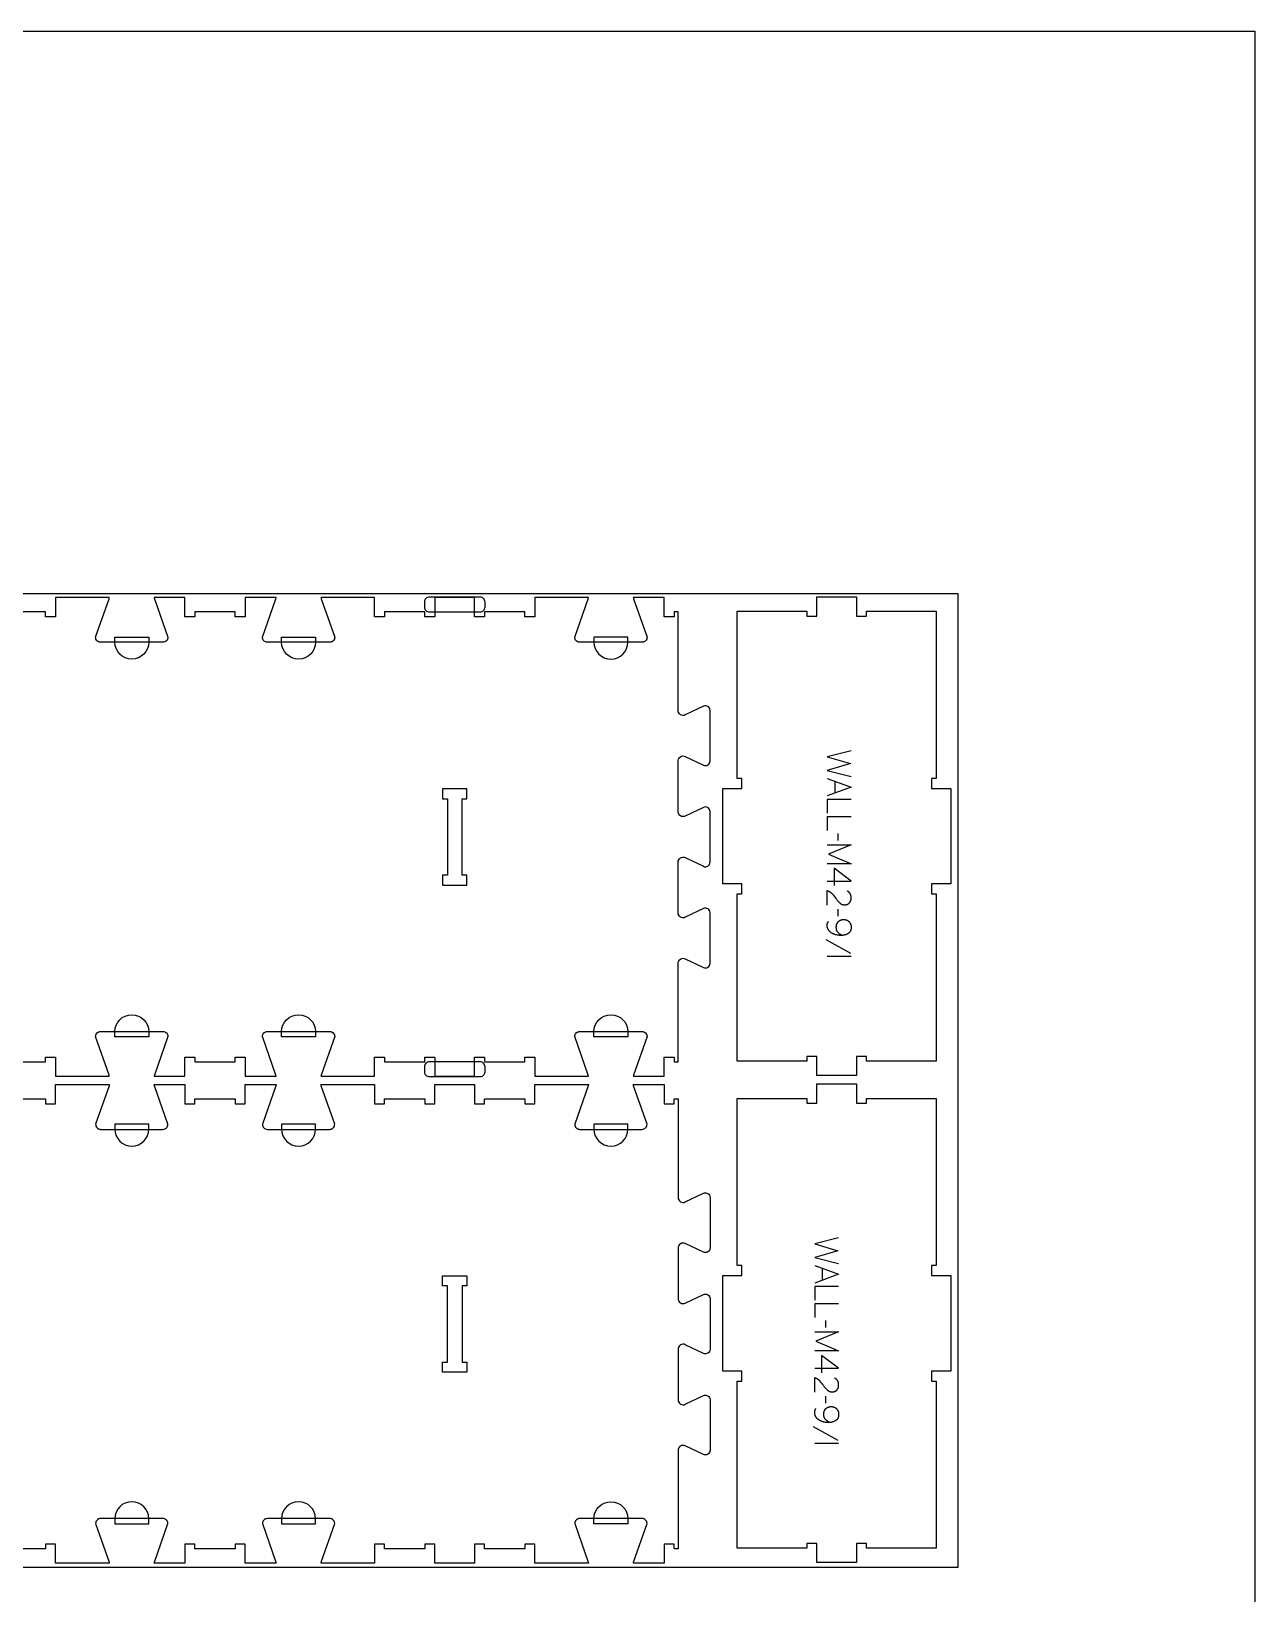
# Model space of a CAD drawing. Extents: x 5216 to 8399, y -27186 to -19593.
# Drawn here: x 6867 to 8399, y -21550 to -19593 of the extents above; entities that cross this region are included whole.
import ezdxf

# ---------------------------------------------------------------- set-up
doc = ezdxf.new("R2010")
doc.units = 0
for name, color, linetype in [('0_SHEET_SPRUCEPLY_2440X122', 1, 'CONTINUOUS'), ('1_ANYTOOL_1MMDEEP_LABELS_S', 2, 'CONTINUOUS'), ('3_ANYTOOL_CUTTHROUGH_INSID', 4, 'CONTINUOUS'), ('4_ANYTOOL_CUTTHROUGH_OUTSI', 5, 'CONTINUOUS'), ('5_ANYTOOL_HALF_MILL_9MM_IN', 3, 'CONTINUOUS'), ('DONOTCUT', 18, 'CONTINUOUS')]:
    doc.layers.add(name, color=color, linetype=linetype)

msp = doc.modelspace()

# ---------------------------------------------------------------- linework, layer by layer
at = {"layer": '0_SHEET_SPRUCEPLY_2440X122'}
msp.add_lwpolyline([(8027.3, -20296.7), (8027.3, -21516.7), (5587.3, -21516.7), (5587.3, -20296.7)], close=True, dxfattribs=at)
at = {"layer": '1_ANYTOOL_1MMDEEP_LABELS_S'}
for points in [[(7893.7, -20493.8), (7863.7, -20501.6), (7892.8, -20510), (7863.7, -20518.5), (7893.7, -20526)], [(7863.7, -20528.6), (7893.7, -20539.4), (7863.7, -20550.5)], [(7873.2, -20532), (7873.2, -20546.9)], [(7893.7, -20554.8), (7863.7, -20554.8), (7863.7, -20571.9)], [(7893.7, -20576.6), (7863.7, -20576.6), (7863.7, -20593.7)], [(7877.5, -20606.3), (7877.5, -20597.6)], [(7863.7, -20611.5), (7893.7, -20611.5), (7865.3, -20623.5), (7893.5, -20635.5), (7863.7, -20635.5)], [(7863.7, -20657), (7893.7, -20657.1), (7872.3, -20641.1)], [(7872.3, -20641.1), (7872.3, -20662.8)], [(7863.7, -20687.3), (7863.7, -20669), (7864.2, -20669.1), (7864.4, -20669.2), (7864.7, -20669.3), (7864.9, -20669.3), (7865.1, -20669.4), (7865.3, -20669.5), (7865.5, -20669.6), (7865.7, -20669.7), (7865.9, -20669.8), (7866.1, -20669.9), (7866.3, -20670), (7866.5, -20670.2), (7866.7, -20670.3), (7866.9, -20670.4), (7867.1, -20670.5), (7867.3, -20670.7), (7867.5, -20670.8), (7867.7, -20670.9), (7867.9, -20671.1), (7868.1, -20671.2), (7868.2, -20671.3), (7868.4, -20671.5), (7868.6, -20671.6), (7868.8, -20671.8), (7868.9, -20672), (7869.1, -20672.1), (7869.3, -20672.3), (7869.4, -20672.5), (7869.6, -20672.6), (7869.9, -20673), (7871.1, -20674.5), (7872.3, -20676), (7873.5, -20677.5), (7874.6, -20679), (7875.2, -20679.8), (7875.7, -20680.5), (7876.3, -20681.2), (7876.9, -20681.9), (7877.5, -20682.6), (7878.1, -20683.2), (7878.7, -20683.8), (7879.3, -20684.4), (7879.5, -20684.6), (7879.6, -20684.7), (7879.8, -20684.8), (7879.9, -20685), (7880.1, -20685.1), (7880.3, -20685.2), (7880.4, -20685.3), (7880.6, -20685.5), (7880.8, -20685.6), (7881, -20685.7), (7881.2, -20685.8), (7881.3, -20685.9), (7881.5, -20686), (7881.7, -20686), (7881.9, -20686.1), (7882.1, -20686.2), (7882.3, -20686.3), (7882.5, -20686.3), (7882.7, -20686.4), (7882.9, -20686.5), (7883.1, -20686.5), (7883.3, -20686.6), (7883.5, -20686.6), (7883.7, -20686.6), (7883.9, -20686.7), (7884.1, -20686.7), (7884.3, -20686.7), (7884.5, -20686.7), (7884.8, -20686.8), (7885, -20686.8), (7885.2, -20686.8), (7885.4, -20686.8), (7885.7, -20686.8), (7885.9, -20686.8), (7886.2, -20686.8), (7886.4, -20686.7), (7886.6, -20686.7), (7886.9, -20686.7), (7887.1, -20686.7), (7887.3, -20686.6), (7887.5, -20686.6), (7887.8, -20686.5), (7888, -20686.5), (7888.2, -20686.4), (7888.4, -20686.4), (7888.6, -20686.3), (7888.8, -20686.2), (7889, -20686.2), (7889.2, -20686.1), (7889.4, -20686), (7889.5, -20685.9), (7889.7, -20685.8), (7889.9, -20685.7), (7890.1, -20685.6), (7890.2, -20685.5), (7890.4, -20685.4), (7890.6, -20685.2), (7890.7, -20685.1), (7890.9, -20685), (7891, -20684.8), (7891.2, -20684.7), (7891.3, -20684.6), (7891.4, -20684.4), (7891.6, -20684.3), (7891.7, -20684.1), (7891.8, -20683.9), (7891.9, -20683.8), (7892.1, -20683.6), (7892.2, -20683.4), (7892.3, -20683.3), (7892.4, -20683.1), (7892.5, -20682.9), (7892.6, -20682.7), (7892.7, -20682.5), (7892.8, -20682.4), (7892.8, -20682.2), (7892.9, -20682), (7893, -20681.8), (7893.1, -20681.6), (7893.1, -20681.4), (7893.2, -20681.2), (7893.3, -20681), (7893.3, -20680.8), (7893.4, -20680.6), (7893.4, -20680.4), (7893.5, -20680.1), (7893.5, -20679.9), (7893.5, -20679.7), (7893.6, -20679.5), (7893.6, -20679.3), (7893.6, -20679), (7893.6, -20678.8), (7893.6, -20678.6), (7893.7, -20678.3), (7893.7, -20677.9), (7893.7, -20677.5), (7893.6, -20677.1), (7893.6, -20676.8), (7893.6, -20676.4), (7893.5, -20676.1), (7893.5, -20675.8), (7893.4, -20675.4), (7893.3, -20675.1), (7893.3, -20674.8), (7893.2, -20674.7), (7893.2, -20674.5), (7893.1, -20674.3), (7893.1, -20674.2), (7893, -20674), (7892.9, -20673.9), (7892.9, -20673.8), (7892.8, -20673.6), (7892.8, -20673.5), (7892.7, -20673.3), (7892.6, -20673.2), (7892.5, -20673.1), (7892.5, -20672.9), (7892.4, -20672.8), (7892.3, -20672.7), (7892.2, -20672.5), (7892.1, -20672.4), (7892, -20672.3), (7892, -20672.1), (7891.9, -20672), (7891.8, -20671.9), (7891.7, -20671.8), (7891.6, -20671.7), (7891.5, -20671.5), (7891.4, -20671.4), (7891.3, -20671.3), (7891.1, -20671.2), (7891, -20671.1), (7890.9, -20671), (7890.8, -20670.9), (7890.7, -20670.8), (7890.6, -20670.7), (7890.3, -20670.5), (7890, -20670.3), (7889.8, -20670.1), (7889.5, -20669.9), (7889.2, -20669.7), (7888.9, -20669.5), (7888.6, -20669.4)], [(7877.5, -20701), (7877.5, -20692.2)], [(7884.3, -20705.3), (7884.5, -20705.3), (7884.8, -20705.3), (7885.1, -20705.3), (7885.3, -20705.3), (7885.6, -20705.3), (7885.8, -20705.4), (7886.1, -20705.4), (7886.3, -20705.4), (7886.6, -20705.5), (7886.8, -20705.5), (7887, -20705.6), (7887.3, -20705.6), (7887.5, -20705.7), (7887.7, -20705.8), (7887.9, -20705.9), (7888.2, -20705.9), (7888.4, -20706), (7888.6, -20706.1), (7888.8, -20706.2), (7889, -20706.3), (7889.2, -20706.4), (7889.4, -20706.6), (7889.6, -20706.7), (7889.8, -20706.8), (7889.9, -20706.9), (7890.1, -20707.1), (7890.3, -20707.2), (7890.5, -20707.4), (7890.6, -20707.5), (7890.8, -20707.7), (7891, -20707.8), (7891.1, -20708), (7891.3, -20708.2), (7891.4, -20708.4), (7891.6, -20708.5), (7891.7, -20708.7), (7891.9, -20708.9), (7892, -20709.1), (7892.1, -20709.3), (7892.2, -20709.5), (7892.4, -20709.7), (7892.5, -20709.9), (7892.6, -20710.1), (7892.7, -20710.3), (7892.8, -20710.5), (7892.9, -20710.7), (7892.9, -20710.9), (7893, -20711.2), (7893.1, -20711.4), (7893.2, -20711.6), (7893.2, -20711.8), (7893.3, -20712.1), (7893.4, -20712.3), (7893.4, -20712.5), (7893.5, -20712.8), (7893.5, -20713), (7893.5, -20713.2), (7893.6, -20713.5), (7893.6, -20713.7), (7893.6, -20714), (7893.6, -20714.2), (7893.7, -20714.5), (7893.7, -20714.8), (7893.7, -20715), (7893.7, -20715.4), (7893.6, -20715.7), (7893.6, -20716), (7893.6, -20716.3), (7893.6, -20716.7), (7893.5, -20717), (7893.5, -20717.3), (7893.4, -20717.6), (7893.4, -20717.9), (7893.3, -20718.1), (7893.2, -20718.4), (7893.1, -20718.7), (7893, -20719), (7892.9, -20719.2), (7892.8, -20719.5), (7892.7, -20719.7), (7892.6, -20719.8), (7892.6, -20720), (7892.5, -20720.1), (7892.4, -20720.2), (7892.4, -20720.3), (7892.3, -20720.4), (7892.2, -20720.5), (7892.2, -20720.7), (7892.1, -20720.8), (7892, -20720.9), (7891.9, -20721), (7891.9, -20721.1), (7891.8, -20721.2), (7891.7, -20721.3), (7891.6, -20721.4), (7891.5, -20721.5), (7891.4, -20721.6), (7891.3, -20721.7), (7891.2, -20721.8), (7891.1, -20721.9), (7891, -20722), (7890.9, -20722), (7890.8, -20722.1), (7890.7, -20722.2), (7890.5, -20722.4), (7890.3, -20722.5), (7890.1, -20722.7), (7889.8, -20722.8), (7889.6, -20723), (7889.3, -20723.1), (7889.1, -20723.3), (7888.9, -20723.4), (7888.6, -20723.5), (7888.4, -20723.6), (7888.1, -20723.8), (7887.8, -20723.9), (7887.6, -20724), (7887.3, -20724.1), (7887.1, -20724.2), (7886.8, -20724.3), (7886.5, -20724.4), (7886.3, -20724.4), (7886, -20724.5), (7885.7, -20724.6), (7885.2, -20724.7), (7884.6, -20724.9), (7884.1, -20725), (7883.5, -20725), (7882.9, -20725.1), (7882.3, -20725.1), (7881.7, -20725.2), (7881.1, -20725.2), (7880.5, -20725.2), (7879.8, -20725.1), (7879.1, -20725.1), (7878.4, -20725), (7877.7, -20725), (7877, -20724.9), (7876.4, -20724.8), (7875.2, -20724.6), (7874.6, -20724.4), (7874, -20724.3), (7873.4, -20724.1), (7872.8, -20723.9), (7872.5, -20723.8), (7872.3, -20723.7), (7872, -20723.6), (7871.7, -20723.5), (7871.4, -20723.3), (7871.2, -20723.2), (7870.9, -20723.1), (7870.6, -20723), (7870.4, -20722.8), (7870.1, -20722.7), (7869.8, -20722.5), (7869.6, -20722.4), (7869.3, -20722.2), (7869.1, -20722.1), (7868.8, -20721.9), (7868.6, -20721.7), (7868.4, -20721.5), (7868.1, -20721.4), (7867.9, -20721.2), (7867.7, -20721), (7867.4, -20720.8), (7867.2, -20720.6), (7867, -20720.4), (7866.8, -20720.2), (7866.6, -20720), (7866.4, -20719.8), (7866.2, -20719.6), (7866, -20719.3), (7865.8, -20719.1), (7865.7, -20718.9), (7865.5, -20718.7), (7865.3, -20718.4), (7865.2, -20718.2), (7865.1, -20718), (7864.9, -20717.7), (7864.8, -20717.5), (7864.7, -20717.2), (7864.6, -20717), (7864.4, -20716.7), (7864.3, -20716.5), (7864.3, -20716.2), (7864.2, -20716), (7864.1, -20715.7), (7864, -20715.4), (7863.9, -20715.2), (7863.9, -20714.9), (7863.8, -20714.6), (7863.8, -20714.3), (7863.7, -20714), (7863.7, -20713.8), (7863.7, -20713.5), (7863.7, -20713.2), (7863.7, -20712.9), (7863.7, -20712.6), (7863.7, -20712.2), (7863.7, -20711.9), (7863.7, -20711.7), (7863.7, -20711.5), (7863.7, -20711.4), (7863.8, -20711.2), (7863.8, -20711), (7863.8, -20710.9), (7863.8, -20710.7), (7863.9, -20710.6), (7863.9, -20710.4), (7864, -20710.2), (7864, -20710.1), (7864, -20709.9), (7864.1, -20709.8), (7864.1, -20709.6), (7864.2, -20709.5), (7864.2, -20709.3), (7864.3, -20709.2), (7864.4, -20709), (7864.4, -20708.9), (7864.5, -20708.7), (7864.6, -20708.6), (7864.7, -20708.4), (7864.7, -20708.3), (7864.8, -20708.2), (7864.9, -20708), (7865, -20707.9), (7865.1, -20707.7), (7865.2, -20707.6)], [(7882.5, -20725.1), (7882.2, -20725), (7881.8, -20724.8), (7881.5, -20724.7), (7881.1, -20724.5), (7880.8, -20724.3), (7880.5, -20724.1), (7880.1, -20723.9), (7879.8, -20723.7), (7879.5, -20723.5), (7879.2, -20723.2), (7878.9, -20723), (7878.6, -20722.7), (7878.2, -20722.4), (7877.9, -20722.1), (7877.6, -20721.8), (7877.4, -20721.5), (7877.2, -20721.4), (7877.1, -20721.2), (7876.9, -20721.1), (7876.8, -20720.9), (7876.7, -20720.7), (7876.6, -20720.5), (7876.4, -20720.4), (7876.3, -20720.2), (7876.2, -20720), (7876.1, -20719.8), (7876, -20719.6), (7875.9, -20719.4), (7875.8, -20719.2), (7875.8, -20719), (7875.7, -20718.8), (7875.6, -20718.6), (7875.5, -20718.4), (7875.5, -20718.2), (7875.4, -20718), (7875.3, -20717.8), (7875.3, -20717.6), (7875.2, -20717.4), (7875.2, -20717.2), (7875.2, -20716.9), (7875.1, -20716.7), (7875.1, -20716.5), (7875.1, -20716.2), (7875.1, -20716), (7875, -20715.8), (7875, -20715.5), (7875, -20715.3), (7875, -20715), (7875, -20714.8), (7875, -20714.5), (7875, -20714.2), (7875.1, -20714), (7875.1, -20713.7), (7875.1, -20713.5), (7875.1, -20713.2), (7875.2, -20713), (7875.2, -20712.7), (7875.3, -20712.5), (7875.3, -20712.3), (7875.4, -20712), (7875.4, -20711.8), (7875.5, -20711.6), (7875.6, -20711.3), (7875.6, -20711.1), (7875.7, -20710.9), (7875.8, -20710.7), (7875.9, -20710.5), (7876, -20710.3), (7876.1, -20710.1), (7876.2, -20709.9), (7876.3, -20709.7), (7876.4, -20709.5), (7876.5, -20709.3), (7876.6, -20709.1), (7876.7, -20708.9), (7876.9, -20708.7), (7877, -20708.5), (7877.1, -20708.3), (7877.3, -20708.2), (7877.4, -20708), (7877.6, -20707.8), (7877.8, -20707.7), (7877.9, -20707.5), (7878.1, -20707.4), (7878.2, -20707.2), (7878.4, -20707.1), (7878.6, -20706.9), (7878.8, -20706.8), (7879, -20706.7), (7879.1, -20706.6), (7879.3, -20706.4), (7879.5, -20706.3), (7879.7, -20706.2), (7879.9, -20706.1), (7880.1, -20706), (7880.4, -20705.9), (7880.6, -20705.9), (7880.8, -20705.8), (7881, -20705.7), (7881.2, -20705.6), (7881.5, -20705.6), (7881.7, -20705.5), (7882, -20705.5), (7882.2, -20705.4), (7882.4, -20705.4), (7882.7, -20705.4), (7882.9, -20705.3), (7883.2, -20705.3), (7883.5, -20705.3), (7883.7, -20705.3), (7884, -20705.3), (7884.3, -20705.3)], [(7893.2, -20747.9), (7862.4, -20730.7)], [(7893.7, -20751.4), (7863.7, -20751.4)], [(7878, -21103.8), (7848, -21111.6), (7877.1, -21120), (7848, -21128.5), (7878, -21136)], [(7848, -21138.6), (7878, -21149.4), (7848, -21160.5)], [(7857.5, -21142), (7857.5, -21156.9)], [(7878, -21164.8), (7848, -21164.8), (7848, -21181.9)], [(7878, -21186.6), (7848, -21186.6), (7848, -21203.7)], [(7861.9, -21216.3), (7861.8, -21207.6)], [(7848, -21221.5), (7878, -21221.5), (7849.6, -21233.5), (7877.9, -21245.5), (7848, -21245.5)], [(7848, -21267), (7878, -21267.1), (7856.6, -21251.1)], [(7856.6, -21251.1), (7856.6, -21272.8)], [(7848, -21297.3), (7848.1, -21279), (7848.5, -21279.1), (7848.8, -21279.2), (7849, -21279.3), (7849.2, -21279.3), (7849.4, -21279.4), (7849.6, -21279.5), (7849.8, -21279.6), (7850.1, -21279.7), (7850.3, -21279.8), (7850.5, -21279.9), (7850.7, -21280), (7850.9, -21280.2), (7851.1, -21280.3), (7851.3, -21280.4), (7851.5, -21280.5), (7851.6, -21280.7), (7851.8, -21280.8), (7852, -21280.9), (7852.2, -21281.1), (7852.4, -21281.2), (7852.6, -21281.3), (7852.7, -21281.5), (7852.9, -21281.6), (7853.1, -21281.8), (7853.3, -21282), (7853.4, -21282.1), (7853.6, -21282.3), (7853.8, -21282.5), (7853.9, -21282.6), (7854.2, -21283), (7855.4, -21284.5), (7856.6, -21286), (7857.8, -21287.5), (7858.9, -21289), (7859.5, -21289.8), (7860, -21290.5), (7860.6, -21291.2), (7861.2, -21291.9), (7861.8, -21292.6), (7862.4, -21293.2), (7863, -21293.8), (7863.6, -21294.4), (7863.8, -21294.6), (7863.9, -21294.7), (7864.1, -21294.8), (7864.3, -21295), (7864.4, -21295.1), (7864.6, -21295.2), (7864.8, -21295.3), (7864.9, -21295.5), (7865.1, -21295.6), (7865.3, -21295.7), (7865.5, -21295.8), (7865.7, -21295.9), (7865.8, -21296), (7866, -21296), (7866.2, -21296.1), (7866.4, -21296.2), (7866.6, -21296.3), (7866.8, -21296.3), (7867, -21296.4), (7867.2, -21296.5), (7867.4, -21296.5), (7867.6, -21296.6), (7867.8, -21296.6), (7868, -21296.6), (7868.2, -21296.7), (7868.4, -21296.7), (7868.6, -21296.7), (7868.9, -21296.7), (7869.1, -21296.8), (7869.3, -21296.8), (7869.5, -21296.8), (7869.8, -21296.8), (7870, -21296.8), (7870.3, -21296.8), (7870.5, -21296.8), (7870.7, -21296.7), (7871, -21296.7), (7871.2, -21296.7), (7871.4, -21296.7), (7871.7, -21296.6), (7871.9, -21296.6), (7872.1, -21296.5), (7872.3, -21296.5), (7872.5, -21296.4), (7872.7, -21296.4), (7872.9, -21296.3), (7873.1, -21296.2), (7873.3, -21296.2), (7873.5, -21296.1), (7873.7, -21296), (7873.9, -21295.9), (7874, -21295.8), (7874.2, -21295.7), (7874.4, -21295.6), (7874.6, -21295.5), (7874.7, -21295.4), (7874.9, -21295.2), (7875, -21295.1), (7875.2, -21295), (7875.3, -21294.8), (7875.5, -21294.7), (7875.6, -21294.6), (7875.8, -21294.4), (7875.9, -21294.3), (7876, -21294.1), (7876.1, -21293.9), (7876.3, -21293.8), (7876.4, -21293.6), (7876.5, -21293.4), (7876.6, -21293.3), (7876.7, -21293.1), (7876.8, -21292.9), (7876.9, -21292.7), (7877, -21292.5), (7877.1, -21292.4), (7877.2, -21292.2), (7877.2, -21292), (7877.3, -21291.8), (7877.4, -21291.6), (7877.5, -21291.4), (7877.5, -21291.2), (7877.6, -21291), (7877.6, -21290.8), (7877.7, -21290.6), (7877.7, -21290.4), (7877.8, -21290.1), (7877.8, -21289.9), (7877.9, -21289.7), (7877.9, -21289.5), (7877.9, -21289.3), (7877.9, -21289), (7878, -21288.8), (7878, -21288.6), (7878, -21288.3), (7878, -21287.9), (7878, -21287.5), (7878, -21287.1), (7877.9, -21286.8), (7877.9, -21286.4), (7877.9, -21286.1), (7877.8, -21285.8), (7877.7, -21285.4), (7877.7, -21285.1), (7877.6, -21284.8), (7877.5, -21284.7), (7877.5, -21284.5), (7877.4, -21284.3), (7877.4, -21284.2), (7877.3, -21284), (7877.3, -21283.9), (7877.2, -21283.8), (7877.1, -21283.6), (7877.1, -21283.5), (7877, -21283.3), (7876.9, -21283.2), (7876.9, -21283.1), (7876.8, -21282.9), (7876.7, -21282.8), (7876.6, -21282.7), (7876.5, -21282.5), (7876.5, -21282.4), (7876.4, -21282.3), (7876.3, -21282.1), (7876.2, -21282), (7876.1, -21281.9), (7876, -21281.8), (7875.9, -21281.7), (7875.8, -21281.5), (7875.7, -21281.4), (7875.6, -21281.3), (7875.5, -21281.2), (7875.4, -21281.1), (7875.2, -21281), (7875.1, -21280.9), (7875, -21280.8), (7874.9, -21280.7), (7874.6, -21280.5), (7874.4, -21280.3), (7874.1, -21280.1), (7873.8, -21279.9), (7873.5, -21279.7), (7873.2, -21279.5), (7872.9, -21279.4)], [(7861.9, -21311), (7861.8, -21302.2)], [(7868.6, -21315.3), (7868.9, -21315.3), (7869.1, -21315.3), (7869.4, -21315.3), (7869.7, -21315.3), (7869.9, -21315.3), (7870.2, -21315.4), (7870.4, -21315.4), (7870.7, -21315.4), (7870.9, -21315.5), (7871.1, -21315.5), (7871.4, -21315.6), (7871.6, -21315.6), (7871.8, -21315.7), (7872, -21315.8), (7872.3, -21315.9), (7872.5, -21315.9), (7872.7, -21316), (7872.9, -21316.1), (7873.1, -21316.2), (7873.3, -21316.3), (7873.5, -21316.4), (7873.7, -21316.6), (7873.9, -21316.7), (7874.1, -21316.8), (7874.3, -21316.9), (7874.4, -21317.1), (7874.6, -21317.2), (7874.8, -21317.4), (7875, -21317.5), (7875.1, -21317.7), (7875.3, -21317.8), (7875.5, -21318), (7875.6, -21318.2), (7875.8, -21318.4), (7875.9, -21318.5), (7876.1, -21318.7), (7876.2, -21318.9), (7876.3, -21319.1), (7876.4, -21319.3), (7876.6, -21319.5), (7876.7, -21319.7), (7876.8, -21319.9), (7876.9, -21320.1), (7877, -21320.3), (7877.1, -21320.5), (7877.2, -21320.7), (7877.3, -21320.9), (7877.4, -21321.2), (7877.4, -21321.4), (7877.5, -21321.6), (7877.6, -21321.8), (7877.6, -21322.1), (7877.7, -21322.3), (7877.7, -21322.5), (7877.8, -21322.8), (7877.8, -21323), (7877.9, -21323.2), (7877.9, -21323.5), (7877.9, -21323.7), (7877.9, -21324), (7878, -21324.2), (7878, -21324.5), (7878, -21324.8), (7878, -21325), (7878, -21325.4), (7878, -21325.7), (7878, -21326), (7877.9, -21326.3), (7877.9, -21326.7), (7877.9, -21327), (7877.8, -21327.3), (7877.7, -21327.6), (7877.7, -21327.9), (7877.6, -21328.1), (7877.5, -21328.4), (7877.4, -21328.7), (7877.4, -21329), (7877.3, -21329.2), (7877.1, -21329.5), (7877, -21329.7), (7877, -21329.8), (7876.9, -21330), (7876.8, -21330.1), (7876.8, -21330.2), (7876.7, -21330.3), (7876.6, -21330.4), (7876.6, -21330.5), (7876.5, -21330.7), (7876.4, -21330.8), (7876.3, -21330.9), (7876.3, -21331), (7876.2, -21331.1), (7876.1, -21331.2), (7876, -21331.3), (7875.9, -21331.4), (7875.8, -21331.5), (7875.7, -21331.6), (7875.6, -21331.7), (7875.6, -21331.8), (7875.5, -21331.9), (7875.4, -21332), (7875.3, -21332), (7875.2, -21332.1), (7875.1, -21332.2), (7874.8, -21332.4), (7874.6, -21332.5), (7874.4, -21332.7), (7874.2, -21332.8), (7873.9, -21333), (7873.7, -21333.1), (7873.4, -21333.3), (7873.2, -21333.4), (7872.9, -21333.5), (7872.7, -21333.6), (7872.4, -21333.8), (7872.2, -21333.9), (7871.9, -21334), (7871.7, -21334.1), (7871.4, -21334.2), (7871.1, -21334.3), (7870.9, -21334.4), (7870.6, -21334.4), (7870.3, -21334.5), (7870.1, -21334.6), (7869.5, -21334.7), (7868.9, -21334.9), (7868.4, -21335), (7867.8, -21335), (7867.2, -21335.1), (7866.6, -21335.1), (7866, -21335.2), (7865.4, -21335.2), (7864.8, -21335.2), (7864.1, -21335.1), (7863.4, -21335.1), (7862.7, -21335), (7862, -21335), (7861.3, -21334.9), (7860.7, -21334.8), (7859.5, -21334.6), (7858.9, -21334.4), (7858.3, -21334.3), (7857.7, -21334.1), (7857.1, -21333.9), (7856.9, -21333.8), (7856.6, -21333.7), (7856.3, -21333.6), (7856, -21333.5), (7855.7, -21333.3), (7855.5, -21333.2), (7855.2, -21333.1), (7854.9, -21333), (7854.7, -21332.8), (7854.4, -21332.7), (7854.2, -21332.5), (7853.9, -21332.4), (7853.7, -21332.2), (7853.4, -21332.1), (7853.2, -21331.9), (7852.9, -21331.7), (7852.7, -21331.5), (7852.5, -21331.4), (7852.2, -21331.2), (7852, -21331), (7851.8, -21330.8), (7851.5, -21330.6), (7851.3, -21330.4), (7851.1, -21330.2), (7850.9, -21330), (7850.7, -21329.8), (7850.5, -21329.6), (7850.3, -21329.3), (7850.2, -21329.1), (7850, -21328.9), (7849.8, -21328.7), (7849.7, -21328.4), (7849.5, -21328.2), (7849.4, -21328), (7849.2, -21327.7), (7849.1, -21327.5), (7849, -21327.2), (7848.9, -21327), (7848.8, -21326.7), (7848.7, -21326.5), (7848.6, -21326.2), (7848.5, -21326), (7848.4, -21325.7), (7848.3, -21325.4), (7848.3, -21325.2), (7848.2, -21324.9), (7848.2, -21324.6), (7848.1, -21324.3), (7848.1, -21324), (7848, -21323.8), (7848, -21323.5), (7848, -21323.2), (7848, -21322.9), (7848, -21322.6), (7848, -21322.2), (7848, -21321.9), (7848, -21321.7), (7848, -21321.5), (7848.1, -21321.4), (7848.1, -21321.2), (7848.1, -21321), (7848.1, -21320.9), (7848.2, -21320.7), (7848.2, -21320.6), (7848.2, -21320.4), (7848.3, -21320.2), (7848.3, -21320.1), (7848.4, -21319.9), (7848.4, -21319.8), (7848.5, -21319.6), (7848.5, -21319.5), (7848.6, -21319.3), (7848.6, -21319.2), (7848.7, -21319), (7848.8, -21318.9), (7848.8, -21318.7), (7848.9, -21318.6), (7849, -21318.4), (7849.1, -21318.3), (7849.1, -21318.2), (7849.2, -21318), (7849.3, -21317.9), (7849.4, -21317.7), (7849.5, -21317.6)], [(7866.8, -21335.1), (7866.5, -21335), (7866.1, -21334.8), (7865.8, -21334.7), (7865.5, -21334.5), (7865.1, -21334.3), (7864.8, -21334.1), (7864.5, -21333.9), (7864.1, -21333.7), (7863.8, -21333.5), (7863.5, -21333.2), (7863.2, -21333), (7862.9, -21332.7), (7862.6, -21332.4), (7862.3, -21332.1), (7862, -21331.8), (7861.7, -21331.5), (7861.5, -21331.4), (7861.4, -21331.2), (7861.3, -21331.1), (7861.1, -21330.9), (7861, -21330.7), (7860.9, -21330.5), (7860.8, -21330.4), (7860.7, -21330.2), (7860.6, -21330), (7860.4, -21329.8), (7860.4, -21329.6), (7860.3, -21329.4), (7860.2, -21329.2), (7860.1, -21329), (7860, -21328.8), (7859.9, -21328.6), (7859.9, -21328.4), (7859.8, -21328.2), (7859.7, -21328), (7859.7, -21327.8), (7859.6, -21327.6), (7859.6, -21327.4), (7859.5, -21327.2), (7859.5, -21326.9), (7859.5, -21326.7), (7859.4, -21326.5), (7859.4, -21326.2), (7859.4, -21326), (7859.4, -21325.8), (7859.4, -21325.5), (7859.3, -21325.3), (7859.3, -21325), (7859.3, -21324.8), (7859.4, -21324.5), (7859.4, -21324.2), (7859.4, -21324), (7859.4, -21323.7), (7859.4, -21323.5), (7859.5, -21323.2), (7859.5, -21323), (7859.5, -21322.7), (7859.6, -21322.5), (7859.6, -21322.3), (7859.7, -21322), (7859.7, -21321.8), (7859.8, -21321.6), (7859.9, -21321.3), (7860, -21321.1), (7860, -21320.9), (7860.1, -21320.7), (7860.2, -21320.5), (7860.3, -21320.3), (7860.4, -21320.1), (7860.5, -21319.9), (7860.6, -21319.7), (7860.7, -21319.5), (7860.8, -21319.3), (7860.9, -21319.1), (7861.1, -21318.9), (7861.2, -21318.7), (7861.3, -21318.5), (7861.5, -21318.3), (7861.6, -21318.2), (7861.8, -21318), (7861.9, -21317.8), (7862.1, -21317.7), (7862.2, -21317.5), (7862.4, -21317.4), (7862.6, -21317.2), (7862.7, -21317.1), (7862.9, -21316.9), (7863.1, -21316.8), (7863.3, -21316.7), (7863.5, -21316.6), (7863.7, -21316.4), (7863.9, -21316.3), (7864.1, -21316.2), (7864.3, -21316.1), (7864.5, -21316), (7864.7, -21315.9), (7864.9, -21315.9), (7865.1, -21315.8), (7865.3, -21315.7), (7865.6, -21315.6), (7865.8, -21315.6), (7866, -21315.5), (7866.3, -21315.5), (7866.5, -21315.4), (7866.8, -21315.4), (7867, -21315.4), (7867.3, -21315.3), (7867.5, -21315.3), (7867.8, -21315.3), (7868.1, -21315.3), (7868.3, -21315.3), (7868.6, -21315.3)], [(7877.5, -21357.9), (7846.7, -21340.7)], [(7878, -21361.4), (7848, -21361.4)]]:
    msp.add_lwpolyline(points, dxfattribs=at)
at = {"layer": '3_ANYTOOL_CUTTHROUGH_INSID', "color": 4}
for points in [[(7412.3, -20541.5), (7382, -20541.5), (7382, -20554), (7388, -20554), (7388, -20649.5), (7382, -20649.5), (7382, -20662), (7412.5, -20662), (7412.5, -20649.5), (7406.5, -20649.5), (7406.5, -20554), (7412.5, -20554), (7412.5, -20541.5)], [(7412.3, -21272), (7382, -21272), (7382, -21259.5), (7388, -21259.5), (7388, -21164), (7382, -21164), (7382, -21151.5), (7412.5, -21151.5), (7412.5, -21164), (7406.5, -21164), (7406.5, -21259.5), (7412.5, -21259.5), (7412.5, -21272)]]:
    msp.add_lwpolyline(points, close=True, dxfattribs=at)
at = {"layer": '4_ANYTOOL_CUTTHROUGH_OUTSI', "color": 5}
for points in [[(6834.5, -20883.5), (6885, -20883.5), (6885, -20877.5), (6897.5, -20877.5), (6897.5, -20901.5), (6964.7, -20901.5), (6964.7, -20901.5, 0.061485), (6964.5, -20900.1), (6947.6, -20851.8), (6947.6, -20851.8), (6947.6, -20851.7), (6947.6, -20851.7, -0.198912), (6949.4, -20847.3), (6949.5, -20847.2), (6949.6, -20847.1), (6949.7, -20847), (6949.9, -20846.9), (6950, -20846.8), (6950.1, -20846.7), (6950.2, -20846.6), (6950.3, -20846.5), (6950.5, -20846.4), (6950.6, -20846.4), (6950.7, -20846.3), (6950.9, -20846.2), (6951, -20846.1), (6951.2, -20846.1), (6951.3, -20846), (6951.4, -20845.9), (6951.6, -20845.9), (6951.7, -20845.8), (6951.9, -20845.8), (6952, -20845.7), (6952.2, -20845.7), (6952.3, -20845.6), (6952.5, -20845.6), (6952.6, -20845.6), (6952.8, -20845.6), (6952.9, -20845.5), (6953.1, -20845.5), (6953.2, -20845.5), (6953.4, -20845.5), (6953.5, -20845.5), (6953.7, -20845.5), (6953.8, -20845.5), (7031.8, -20845.5, -0.414214), (7038.1, -20851.7), (7038.1, -20851.8), (7038.1, -20851.8), (7021.2, -20900.1), (7021.2, -20900.1, 0.061485), (7020.9, -20901.5), (7059.5, -20901.5), (7059.5, -20877.5), (7072, -20877.5), (7072, -20883.5), (7122.5, -20883.5), (7122.5, -20877.5), (7135, -20877.5), (7135, -20901.5), (7173.6, -20901.5), (7173.6, -20901.5, 0.061485), (7173.4, -20900.1), (7156.5, -20851.8), (7156.5, -20851.8), (7156.5, -20851.7), (7156.5, -20851.7, -0.414214), (7162.7, -20845.5), (7240.7, -20845.5), (7240.9, -20845.5), (7241, -20845.5), (7241.2, -20845.5), (7241.3, -20845.5), (7241.5, -20845.5), (7241.6, -20845.5), (7241.8, -20845.6), (7241.9, -20845.6), (7242.1, -20845.6), (7242.2, -20845.6), (7242.4, -20845.7), (7242.5, -20845.7), (7242.7, -20845.8), (7242.8, -20845.8), (7243, -20845.9), (7243.1, -20845.9), (7243.3, -20846), (7243.4, -20846.1), (7243.6, -20846.1), (7243.7, -20846.2), (7243.8, -20846.3), (7244, -20846.4), (7244.1, -20846.4), (7244.2, -20846.5), (7244.3, -20846.6), (7244.5, -20846.7), (7244.6, -20846.8), (7244.7, -20846.9), (7244.8, -20847), (7244.9, -20847.1), (7245, -20847.2), (7245.2, -20847.3, -0.198912), (7247, -20851.7), (7247, -20851.8), (7247, -20851.8), (7230.1, -20900.1), (7230.1, -20900.1, 0.061485), (7229.8, -20901.5), (7247.3, -20901.5), (7297, -20901.5), (7297, -20877.5), (7309.5, -20877.5), (7309.5, -20883.5), (7360, -20883.5), (7360, -20877.5), (7372.5, -20877.5), (7372.5, -20901.5), (7422, -20901.5), (7422, -20877.5), (7434.5, -20877.5), (7434.5, -20883.5), (7485, -20883.5), (7485, -20877.5), (7497.5, -20877.5), (7497.5, -20901.5), (7564.7, -20901.5), (7564.7, -20901.5, 0.061485), (7564.5, -20900.1), (7547.6, -20851.8), (7547.6, -20851.8), (7547.6, -20851.7), (7547.6, -20851.7, -0.198912), (7549.4, -20847.3), (7549.5, -20847.2), (7549.6, -20847.1), (7549.7, -20847), (7549.9, -20846.9), (7550, -20846.8), (7550.1, -20846.7), (7550.2, -20846.6), (7550.3, -20846.5), (7550.5, -20846.4), (7550.6, -20846.4), (7550.7, -20846.3), (7550.9, -20846.2), (7551, -20846.1), (7551.2, -20846.1), (7551.3, -20846), (7551.4, -20845.9), (7551.6, -20845.9), (7551.7, -20845.8), (7551.9, -20845.8), (7552, -20845.7), (7552.2, -20845.7), (7552.3, -20845.6), (7552.5, -20845.6), (7552.6, -20845.6), (7552.8, -20845.6), (7552.9, -20845.5), (7553.1, -20845.5), (7553.2, -20845.5), (7553.4, -20845.5), (7553.5, -20845.5), (7553.7, -20845.5), (7553.8, -20845.5), (7631.8, -20845.5, -0.414214), (7638.1, -20851.7), (7638.1, -20851.8), (7638.1, -20851.8), (7621.2, -20900.1), (7621.2, -20900.1, 0.061485), (7620.9, -20901.5), (7659.5, -20901.5), (7659.5, -20877.5), (7672, -20877.5), (7672, -20883.5), (7677, -20883.5), (7677, -20760.1), (7677, -20760.1, -0.551268), (7686, -20754.4), (7708.8, -20765.3, 0.551268), (7717, -20760.1), (7717, -20696.7, 0.551268), (7708.8, -20691.5), (7686, -20702.4, -0.551268), (7677, -20696.8), (7677, -20633.4, -0.551268), (7686, -20627.7), (7708.8, -20638.6, 0.551268), (7717, -20633.4), (7717, -20570, 0.551268), (7708.8, -20564.8), (7686, -20575.7, -0.551268), (7677, -20570.1), (7677, -20506.7, -0.551268), (7686, -20501), (7708.8, -20511.9, 0.551268), (7717, -20506.7), (7717, -20443.3, 0.551268), (7708.8, -20438.1), (7686, -20449, -0.551268), (7677, -20443.4), (7677, -20320), (7672, -20320), (7672, -20326), (7659.5, -20326), (7659.5, -20302), (7620.9, -20302), (7620.9, -20302, 0.061485), (7621.2, -20303.4), (7638.1, -20351.6), (7638.1, -20351.7), (7638.1, -20351.7), (7638.1, -20351.7, -0.414214), (7631.8, -20358), (7553.8, -20358), (7553.7, -20358), (7553.5, -20358), (7553.4, -20357.9), (7553.2, -20357.9), (7553.1, -20357.9), (7552.9, -20357.9), (7552.8, -20357.9), (7552.6, -20357.8), (7552.5, -20357.8), (7552.3, -20357.8), (7552.2, -20357.7), (7552, -20357.7), (7551.9, -20357.7), (7551.7, -20357.6), (7551.6, -20357.5), (7551.4, -20357.5), (7551.3, -20357.4), (7551.2, -20357.4), (7551, -20357.3), (7550.9, -20357.2), (7550.7, -20357.1), (7550.6, -20357.1), (7550.5, -20357), (7550.3, -20356.9), (7550.2, -20356.8), (7550.1, -20356.7), (7550, -20356.6), (7549.9, -20356.5), (7549.7, -20356.4), (7549.6, -20356.3), (7549.5, -20356.2), (7549.4, -20356.1, -0.198912), (7547.6, -20351.7), (7547.6, -20351.7), (7547.6, -20351.6), (7564.5, -20303.4), (7564.5, -20303.4, 0.061485), (7564.7, -20302), (7547.3, -20302), (7497.5, -20302), (7497.5, -20326), (7485, -20326), (7485, -20320), (7434.5, -20320), (7434.5, -20326), (7422, -20326), (7422, -20302), (7372.5, -20302), (7372.5, -20326), (7360, -20326), (7360, -20320), (7309.5, -20320), (7309.5, -20326), (7297, -20326), (7297, -20302), (7229.8, -20302), (7229.8, -20302, 0.061485), (7230.1, -20303.4), (7247, -20351.6), (7247, -20351.7), (7247, -20351.7), (7247, -20351.7, -0.198912), (7245.2, -20356.1), (7245, -20356.2), (7244.9, -20356.3), (7244.8, -20356.4), (7244.7, -20356.5), (7244.6, -20356.6), (7244.5, -20356.7), (7244.3, -20356.8), (7244.2, -20356.9), (7244.1, -20357), (7244, -20357.1), (7243.8, -20357.1), (7243.7, -20357.2), (7243.6, -20357.3), (7243.4, -20357.4), (7243.3, -20357.4), (7243.1, -20357.5), (7243, -20357.5), (7242.8, -20357.6), (7242.7, -20357.7), (7242.5, -20357.7), (7242.4, -20357.7), (7242.2, -20357.8), (7242.1, -20357.8), (7241.9, -20357.8), (7241.8, -20357.9), (7241.6, -20357.9), (7241.5, -20357.9), (7241.3, -20357.9), (7241.2, -20357.9), (7241, -20358), (7240.9, -20358), (7240.7, -20358), (7162.7, -20358, -0.414214), (7156.5, -20351.7), (7156.5, -20351.7), (7156.5, -20351.6), (7173.4, -20303.4), (7173.4, -20303.4, 0.061485), (7173.6, -20302), (7135, -20302), (7135, -20326), (7122.5, -20326), (7122.5, -20320), (7072, -20320), (7072, -20326), (7059.5, -20326), (7059.5, -20302), (7020.9, -20302), (7020.9, -20302, 0.061485), (7021.2, -20303.4), (7038.1, -20351.6), (7038.1, -20351.7), (7038.1, -20351.7), (7038.1, -20351.7, -0.414214), (7031.8, -20358), (6953.8, -20358), (6953.7, -20358), (6953.5, -20358), (6953.4, -20357.9), (6953.2, -20357.9), (6953.1, -20357.9), (6952.9, -20357.9), (6952.8, -20357.9), (6952.6, -20357.8), (6952.5, -20357.8), (6952.3, -20357.8), (6952.2, -20357.7), (6952, -20357.7), (6951.9, -20357.7), (6951.7, -20357.6), (6951.6, -20357.5), (6951.4, -20357.5), (6951.3, -20357.4), (6951.2, -20357.4), (6951, -20357.3), (6950.9, -20357.2), (6950.7, -20357.1), (6950.6, -20357.1), (6950.5, -20357), (6950.3, -20356.9), (6950.2, -20356.8), (6950.1, -20356.7), (6950, -20356.6), (6949.9, -20356.5), (6949.7, -20356.4), (6949.6, -20356.3), (6949.5, -20356.2), (6949.4, -20356.1, -0.198912), (6947.6, -20351.7), (6947.6, -20351.7), (6947.6, -20351.6), (6964.5, -20303.4), (6964.5, -20303.4, 0.061485), (6964.7, -20302), (6897.5, -20302), (6897.5, -20326), (6885, -20326), (6885, -20320), (6834.5, -20320)], [(6834.5, -20930), (6885, -20930), (6885, -20936), (6897.5, -20936), (6897.5, -20912), (6947.3, -20912), (6964.7, -20912), (6964.7, -20912, -0.061485), (6964.5, -20913.4), (6947.6, -20961.6), (6947.6, -20961.7), (6947.6, -20961.7), (6947.6, -20961.7, 0.198912), (6949.4, -20966.1), (6949.5, -20966.2), (6949.6, -20966.3), (6949.7, -20966.4), (6949.9, -20966.5), (6950, -20966.6), (6950.1, -20966.7), (6950.2, -20966.8), (6950.3, -20966.9), (6950.5, -20967), (6950.6, -20967.1), (6950.7, -20967.1), (6950.9, -20967.2), (6951, -20967.3), (6951.2, -20967.4), (6951.3, -20967.4), (6951.4, -20967.5), (6951.6, -20967.5), (6951.7, -20967.6), (6951.9, -20967.7), (6952, -20967.7), (6952.2, -20967.7), (6952.3, -20967.8), (6952.5, -20967.8), (6952.6, -20967.8), (6952.8, -20967.9), (6952.9, -20967.9), (6953.1, -20967.9), (6953.2, -20967.9), (6953.4, -20967.9), (6953.5, -20968), (6953.7, -20968), (6953.8, -20968), (7031.8, -20968, 0.414214), (7038.1, -20961.7), (7038.1, -20961.7), (7038.1, -20961.6), (7021.2, -20913.4), (7021.2, -20913.4, -0.061485), (7020.9, -20912), (7059.5, -20912), (7059.5, -20936), (7072, -20936), (7072, -20930), (7122.5, -20930), (7122.5, -20936), (7135, -20936), (7135, -20912), (7173.6, -20912), (7173.6, -20912, -0.061485), (7173.4, -20913.4), (7156.5, -20961.6), (7156.5, -20961.7), (7156.5, -20961.7), (7156.5, -20961.7, 0.414214), (7162.7, -20968), (7240.7, -20968), (7240.9, -20968), (7241, -20968), (7241.2, -20967.9), (7241.3, -20967.9), (7241.5, -20967.9), (7241.6, -20967.9), (7241.8, -20967.9), (7241.9, -20967.8), (7242.1, -20967.8), (7242.2, -20967.8), (7242.4, -20967.7), (7242.5, -20967.7), (7242.7, -20967.7), (7242.8, -20967.6), (7243, -20967.5), (7243.1, -20967.5), (7243.3, -20967.4), (7243.4, -20967.4), (7243.6, -20967.3), (7243.7, -20967.2), (7243.8, -20967.1), (7244, -20967.1), (7244.1, -20967), (7244.2, -20966.9), (7244.3, -20966.8), (7244.5, -20966.7), (7244.6, -20966.6), (7244.7, -20966.5), (7244.8, -20966.4), (7244.9, -20966.3), (7245, -20966.2), (7245.2, -20966.1, 0.198912), (7247, -20961.7), (7247, -20961.7), (7247, -20961.6), (7230.1, -20913.4), (7230.1, -20913.4, -0.061485), (7229.8, -20912), (7247.3, -20912), (7297, -20912), (7297, -20936), (7309.5, -20936), (7309.5, -20930), (7360, -20930), (7360, -20936), (7372.5, -20936), (7372.5, -20912), (7422, -20912), (7422, -20936), (7434.5, -20936), (7434.5, -20930), (7485, -20930), (7485, -20936), (7497.5, -20936), (7497.5, -20912), (7564.7, -20912), (7564.7, -20912, -0.061485), (7564.5, -20913.4), (7547.6, -20961.6), (7547.6, -20961.7), (7547.6, -20961.7), (7547.6, -20961.7, 0.198912), (7549.4, -20966.1), (7549.5, -20966.2), (7549.6, -20966.3), (7549.7, -20966.4), (7549.9, -20966.5), (7550, -20966.6), (7550.1, -20966.7), (7550.2, -20966.8), (7550.3, -20966.9), (7550.5, -20967), (7550.6, -20967.1), (7550.7, -20967.1), (7550.9, -20967.2), (7551, -20967.3), (7551.2, -20967.4), (7551.3, -20967.4), (7551.4, -20967.5), (7551.6, -20967.5), (7551.7, -20967.6), (7551.9, -20967.7), (7552, -20967.7), (7552.2, -20967.7), (7552.3, -20967.8), (7552.5, -20967.8), (7552.6, -20967.8), (7552.8, -20967.9), (7552.9, -20967.9), (7553.1, -20967.9), (7553.2, -20967.9), (7553.4, -20967.9), (7553.5, -20968), (7553.7, -20968), (7553.8, -20968), (7631.8, -20968, 0.414214), (7638.1, -20961.7), (7638.1, -20961.7), (7638.1, -20961.6), (7621.2, -20913.4), (7621.2, -20913.4, -0.061485), (7620.9, -20912), (7659.5, -20912), (7659.5, -20936), (7672, -20936), (7672, -20930), (7677, -20930), (7677, -21053.4), (7677, -21053.4, 0.551268), (7686, -21059), (7708.8, -21048.1, -0.551268), (7717, -21053.3), (7717, -21116.7, -0.551268), (7708.8, -21121.9), (7686, -21111, 0.551268), (7677, -21116.7), (7677, -21180.1, 0.257375), (7679.9, -21185.3, 0.257375), (7686, -21185.7), (7708.8, -21174.8, -0.551268), (7717, -21180), (7717, -21243.4, -0.551268), (7708.8, -21248.6), (7686, -21237.7, 0.551268), (7677, -21243.4), (7677, -21306.8, 0.551268), (7686, -21312.4), (7708.8, -21301.5, -0.551268), (7717, -21306.7), (7717, -21370.1, -0.551268), (7708.8, -21375.3), (7686, -21364.4, 0.551268), (7677, -21370.1), (7677, -21493.5), (7672, -21493.5), (7672, -21487.5), (7659.5, -21487.5), (7659.5, -21511.5), (7620.9, -21511.5), (7620.9, -21511.5, -0.061485), (7621.2, -21510.1), (7638.1, -21461.8), (7638.1, -21461.8), (7638.1, -21461.7), (7638.1, -21461.7, 0.414214), (7631.8, -21455.5), (7553.8, -21455.5), (7553.7, -21455.5), (7553.5, -21455.5), (7553.4, -21455.5), (7553.2, -21455.5), (7553.1, -21455.5), (7552.9, -21455.5), (7552.8, -21455.6), (7552.6, -21455.6), (7552.5, -21455.6), (7552.3, -21455.6), (7552.2, -21455.7), (7552, -21455.7), (7551.9, -21455.8), (7551.7, -21455.8), (7551.6, -21455.9), (7551.4, -21455.9), (7551.3, -21456), (7551.2, -21456.1), (7551, -21456.1), (7550.9, -21456.2), (7550.7, -21456.3), (7550.6, -21456.4), (7550.5, -21456.4), (7550.3, -21456.5), (7550.2, -21456.6), (7550.1, -21456.7), (7550, -21456.8), (7549.9, -21456.9), (7549.7, -21457), (7549.6, -21457.1), (7549.5, -21457.2), (7549.4, -21457.3, 0.198912), (7547.6, -21461.7), (7547.6, -21461.8), (7547.6, -21461.8), (7564.5, -21510.1), (7564.5, -21510.1, -0.061485), (7564.7, -21511.5), (7547.3, -21511.5), (7497.5, -21511.5), (7497.5, -21487.5), (7485, -21487.5), (7485, -21493.5), (7434.5, -21493.5), (7434.5, -21487.5), (7422, -21487.5), (7422, -21511.5), (7372.5, -21511.5), (7372.5, -21487.5), (7360, -21487.5), (7360, -21493.5), (7309.5, -21493.5), (7309.5, -21487.5), (7297, -21487.5), (7297, -21511.5), (7229.8, -21511.5), (7229.8, -21511.5, -0.061485), (7230.1, -21510.1), (7247, -21461.8), (7247, -21461.8), (7247, -21461.7), (7247, -21461.7, 0.198912), (7245.2, -21457.3), (7245, -21457.2), (7244.9, -21457.1), (7244.8, -21457), (7244.7, -21456.9), (7244.6, -21456.8), (7244.5, -21456.7), (7244.3, -21456.6), (7244.2, -21456.5), (7244.1, -21456.4), (7244, -21456.4), (7243.8, -21456.3), (7243.7, -21456.2), (7243.6, -21456.1), (7243.4, -21456.1), (7243.3, -21456), (7243.1, -21455.9), (7243, -21455.9), (7242.8, -21455.8), (7242.7, -21455.8), (7242.5, -21455.7), (7242.4, -21455.7), (7242.2, -21455.6), (7242.1, -21455.6), (7241.9, -21455.6), (7241.8, -21455.6), (7241.6, -21455.5), (7241.5, -21455.5), (7241.3, -21455.5), (7241.2, -21455.5), (7241, -21455.5), (7240.9, -21455.5), (7240.7, -21455.5), (7162.7, -21455.5, 0.414214), (7156.5, -21461.7), (7156.5, -21461.8), (7156.5, -21461.8), (7173.4, -21510.1), (7173.4, -21510.1, -0.061485), (7173.6, -21511.5), (7135, -21511.5), (7135, -21487.5), (7122.5, -21487.5), (7122.5, -21493.5), (7072, -21493.5), (7072, -21487.5), (7059.5, -21487.5), (7059.5, -21511.5), (7020.9, -21511.5), (7020.9, -21511.5, -0.061485), (7021.2, -21510.1), (7038.1, -21461.8), (7038.1, -21461.8), (7038.1, -21461.7), (7038.1, -21461.7, 0.414214), (7031.8, -21455.5), (6953.8, -21455.5), (6953.7, -21455.5), (6953.5, -21455.5), (6953.4, -21455.5), (6953.2, -21455.5), (6953.1, -21455.5), (6952.9, -21455.5), (6952.8, -21455.6), (6952.6, -21455.6), (6952.5, -21455.6), (6952.3, -21455.6), (6952.2, -21455.7), (6952, -21455.7), (6951.9, -21455.8), (6951.7, -21455.8), (6951.6, -21455.9), (6951.4, -21455.9), (6951.3, -21456), (6951.2, -21456.1), (6951, -21456.1), (6950.9, -21456.2), (6950.7, -21456.3), (6950.6, -21456.4), (6950.5, -21456.4), (6950.3, -21456.5), (6950.2, -21456.6), (6950.1, -21456.7), (6950, -21456.8), (6949.9, -21456.9), (6949.7, -21457), (6949.6, -21457.1), (6949.5, -21457.2), (6949.4, -21457.3, 0.198912), (6947.6, -21461.7), (6947.6, -21461.8), (6947.6, -21461.8), (6964.5, -21510.1), (6964.5, -21510.1, -0.061485), (6964.7, -21511.5), (6897.5, -21511.5), (6897.5, -21487.5), (6885, -21487.5), (6885, -21493.5), (6834.5, -21493.5)]]:
    msp.add_lwpolyline(points, format="xyb", dxfattribs=at)
for points in [[(7750.8, -20528.7), (7750.8, -20319.2), (7838.3, -20319.2), (7838.3, -20325.2), (7850.8, -20325.2), (7850.8, -20301.2), (7900.3, -20301.2), (7900.3, -20325.2), (7912.8, -20325.2), (7912.8, -20319.2), (8000.3, -20319.2), (8000.3, -20528.7), (7994.3, -20528.7), (7994.3, -20541.2), (8018.3, -20541.2), (8018.3, -20660.7), (7994.3, -20660.7), (7994.3, -20673.2), (8000.3, -20673.2), (8000.3, -20882.7), (7912.8, -20882.7), (7912.8, -20876.7), (7900.3, -20876.7), (7900.3, -20900.7), (7850.8, -20900.7), (7850.8, -20876.7), (7838.3, -20876.7), (7838.3, -20882.7), (7750.8, -20882.7), (7750.8, -20673.2), (7756.8, -20673.2), (7756.8, -20660.7), (7732.8, -20660.7), (7732.8, -20541.2), (7756.8, -20541.2), (7756.8, -20528.7)], [(7750.8, -21138.7), (7750.8, -20929.2), (7838.3, -20929.2), (7838.3, -20935.2), (7850.8, -20935.2), (7850.8, -20911.2), (7900.3, -20911.2), (7900.3, -20935.2), (7912.8, -20935.2), (7912.8, -20929.2), (8000.3, -20929.2), (8000.3, -21138.7), (7994.3, -21138.7), (7994.3, -21151.2), (8018.3, -21151.2), (8018.3, -21270.7), (7994.3, -21270.7), (7994.3, -21283.2), (8000.3, -21283.2), (8000.3, -21492.7), (7912.8, -21492.7), (7912.8, -21486.7), (7900.3, -21486.7), (7900.3, -21510.7), (7850.8, -21510.7), (7850.8, -21486.7), (7838.3, -21486.7), (7838.3, -21492.7), (7750.8, -21492.7), (7750.8, -21283.2), (7756.8, -21283.2), (7756.8, -21270.7), (7732.8, -21270.7), (7732.8, -21151.2), (7756.8, -21151.2), (7756.8, -21138.7)]]:
    msp.add_lwpolyline(points, close=True, dxfattribs=at)
at = {"layer": '5_ANYTOOL_HALF_MILL_9MM_IN', "color": 3}
for points in [[(7365.4, -20301.5, 0.414214), (7359.4, -20307.5), (7359.4, -20314, 0.414214), (7365.4, -20320), (7429.2, -20320, 0.414214), (7435.2, -20314), (7435.2, -20307.5, 0.414214), (7429.2, -20301.5)], [(7014.1, -20357.7, -1), (6971.6, -20357.7), (6971.6, -20357.5), (6971.6, -20351.5), (7014.1, -20351.5), (7014.1, -20357.5), (7014.1, -20357.7)], [(7223, -20357.7, -1), (7180.5, -20357.7), (7180.5, -20357.5), (7180.5, -20351.5), (7223, -20351.5), (7223, -20357.5), (7223, -20357.7)], [(7571.6, -20357.7, 1), (7614.1, -20357.7), (7614.1, -20357.5), (7614.1, -20351.5), (7571.6, -20351.5), (7571.6, -20357.5), (7571.6, -20357.7)], [(6971.6, -20845.7, -1), (7014.1, -20845.7), (7014.1, -20846), (7014.1, -20852), (6971.6, -20852), (6971.6, -20846), (6971.6, -20845.7)], [(7180.5, -20845.7, -1), (7223, -20845.7), (7223, -20846), (7223, -20852), (7180.5, -20852), (7180.5, -20846), (7180.5, -20845.7)], [(7571.6, -20845.7, -1), (7614.1, -20845.7), (7614.1, -20846), (7614.1, -20852), (7571.6, -20852), (7571.6, -20846), (7571.6, -20845.7)], [(7365.4, -20883.5, 0.414214), (7359.4, -20889.5), (7359.4, -20896, 0.414214), (7365.4, -20902), (7429.2, -20902, 0.414214), (7435.2, -20896), (7435.2, -20889.5, 0.414214), (7429.2, -20883.5)], [(6971.6, -20967.7, 1), (7014.1, -20967.7), (7014.1, -20967.5), (7014.1, -20961.5), (6971.6, -20961.5), (6971.6, -20967.5), (6971.6, -20967.7)], [(7180.5, -20967.7, 1), (7223, -20967.7), (7223, -20967.5), (7223, -20961.5), (7180.5, -20961.5), (7180.5, -20967.5), (7180.5, -20967.7)], [(7571.6, -20967.7, 1), (7614.1, -20967.7), (7614.1, -20967.5), (7614.1, -20961.5), (7571.6, -20961.5), (7571.6, -20967.5), (7571.6, -20967.7)], [(7014.1, -21455.7, 1), (6971.6, -21455.7), (6971.6, -21456), (6971.6, -21462), (7014.1, -21462), (7014.1, -21456), (7014.1, -21455.7)], [(7223, -21455.7, 1), (7180.5, -21455.7), (7180.5, -21456), (7180.5, -21462), (7223, -21462), (7223, -21456), (7223, -21455.7)], [(7571.6, -21455.7, -1), (7614.1, -21455.7), (7614.1, -21456), (7614.1, -21462), (7571.6, -21462), (7571.6, -21456), (7571.6, -21455.7)]]:
    msp.add_lwpolyline(points, format="xyb", close=True, dxfattribs=at)
at = {"layer": 'DONOTCUT'}
msp.add_lwpolyline([(8399, -27186.1), (5215.6, -27186.1), (5215.6, -19592.7), (8399, -19592.7)], close=True, dxfattribs=at)

doc.saveas('drawing.dxf')
